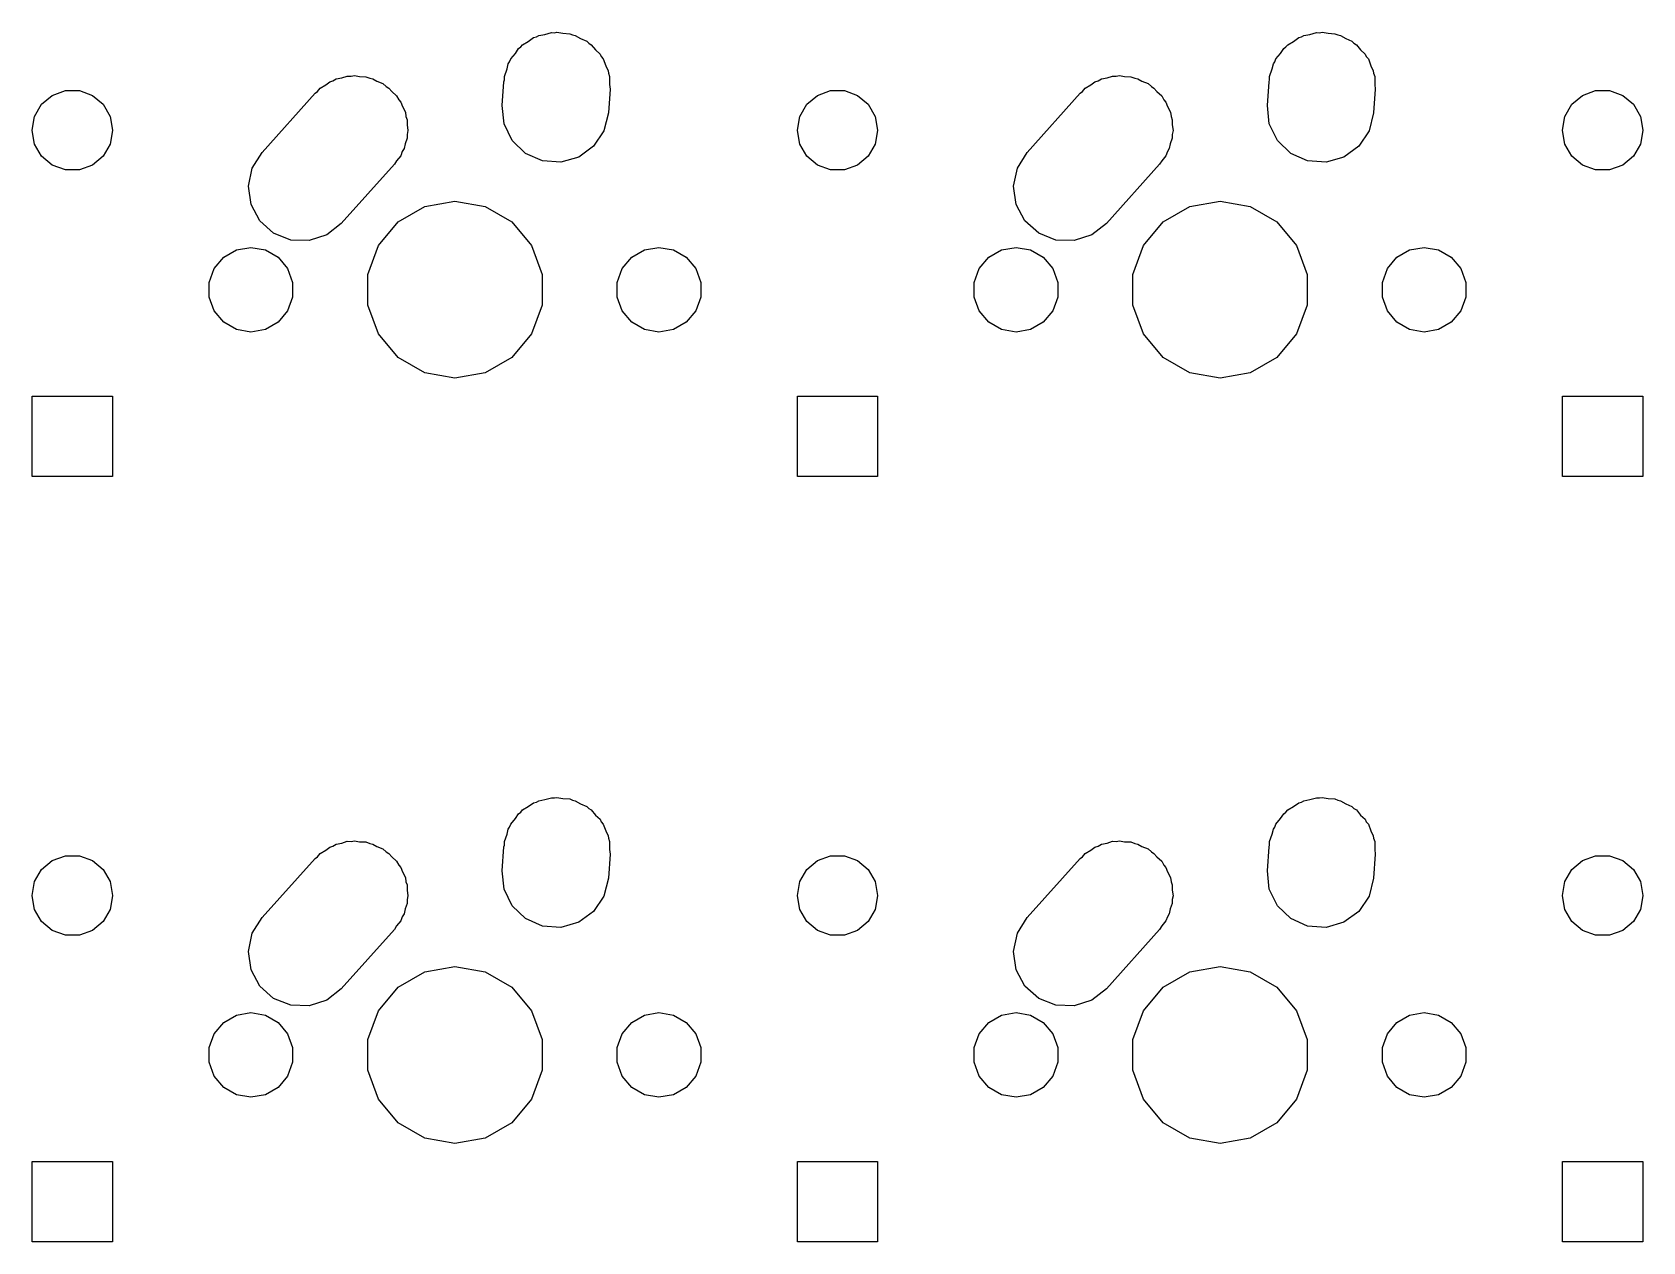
# Model space of a CAD drawing. Extents: x 32 to 254, y -104 to -31.
# Drawn here: x 160.93 to 201.03, y -99.9 to -69.79 of the extents above; entities that cross this region are included whole.
import ezdxf

# ---------------------------------------------------------------- set-up
doc = ezdxf.new("R2010")
doc.units = 0
doc.header["$MEASUREMENT"] = 0
doc.layers.add('BLACK', color=7, linetype='CONTINUOUS')

msp = doc.modelspace()

# ---------------------------------------------------------------- linework, layer by layer
at = {"layer": 'Black'}
for p, q in [((173.036, -70.1943), (173.089, -70.1561)), ((173.089, -70.1561), (173.135, -70.1011)), ((173.135, -70.1011), (173.277, -70.0191)), ((173.277, -70.0191), (173.408, -69.9235)), ((173.408, -69.9235), (173.477, -69.9038)), ((173.477, -69.9038), (173.535, -69.8702)), ((173.535, -69.8702), (173.687, -69.8434)), ((173.687, -69.8434), (173.851, -69.7962)), ((173.851, -69.7962), (173.925, -69.8014)), ((173.925, -69.8014), (173.99, -69.7899)), ((173.99, -69.7899), (174.138, -69.8161)), ((174.138, -69.8161), (174.31, -69.8279)), ((174.31, -69.8279), (174.379, -69.8584)), ((174.379, -69.8584), (174.445, -69.8702)), ((174.445, -69.8702), (174.578, -69.9471)), ((174.578, -69.9471), (174.73, -70.0147)), ((174.73, -70.0147), (174.783, -70.0652)), ((174.783, -70.0652), (174.845, -70.1011)), ((174.845, -70.1011), (174.95, -70.2268)), ((192.086, -70.1943), (192.139, -70.1561)), ((192.139, -70.1561), (192.185, -70.1011)), ((192.185, -70.1011), (192.327, -70.0191)), ((192.327, -70.0191), (192.458, -69.9235)), ((192.458, -69.9235), (192.527, -69.9038)), ((192.527, -69.9038), (192.585, -69.8702)), ((192.585, -69.8702), (192.737, -69.8434)), ((192.737, -69.8434), (192.901, -69.7962)), ((192.901, -69.7962), (192.975, -69.8014)), ((192.975, -69.8014), (193.04, -69.7899)), ((193.04, -69.7899), (193.188, -69.8161)), ((193.188, -69.8161), (193.36, -69.8279)), ((193.36, -69.8279), (193.429, -69.8584)), ((193.429, -69.8584), (193.495, -69.8702)), ((193.495, -69.8702), (193.628, -69.9471)), ((193.628, -69.9471), (193.78, -70.0147)), ((193.78, -70.0147), (193.833, -70.0652)), ((193.833, -70.0652), (193.895, -70.1011)), ((193.895, -70.1011), (194, -70.2268)), ((172.779, -70.5761), (172.811, -70.5289)), ((172.811, -70.5289), (172.838, -70.455)), ((172.838, -70.455), (172.954, -70.3173)), ((172.954, -70.3173), (173.036, -70.1943)), ((174.95, -70.2268), (175.062, -70.334)), ((175.062, -70.334), (175.091, -70.3947)), ((175.091, -70.3947), (175.142, -70.455)), ((175.142, -70.455), (175.203, -70.6238)), ((191.829, -70.5761), (191.861, -70.5289)), ((191.861, -70.5289), (191.888, -70.455)), ((191.888, -70.455), (192.004, -70.3173)), ((192.004, -70.3173), (192.086, -70.1943)), ((194, -70.2268), (194.112, -70.334)), ((194.112, -70.334), (194.141, -70.3947)), ((194.141, -70.3947), (194.192, -70.455)), ((194.192, -70.455), (194.253, -70.6238)), ((168.411, -70.9988), (168.495, -70.9502)), ((168.495, -70.9502), (168.635, -70.9254)), ((168.635, -70.9254), (168.769, -70.8817)), ((168.769, -70.8817), (168.865, -70.8849)), ((168.865, -70.8849), (168.95, -70.8699)), ((168.95, -70.8699), (169.074, -70.8918)), ((169.074, -70.8918), (169.229, -70.8969)), ((169.229, -70.8969), (169.328, -70.9365)), ((169.328, -70.9365), (169.405, -70.9502)), ((169.405, -70.9502), (169.504, -71.0076)), ((172.669, -71.0227), (172.68, -70.976)), ((172.68, -70.889), (172.748, -70.7022)), ((172.68, -70.976), (172.68, -70.889)), ((172.748, -70.7022), (172.779, -70.5761)), ((175.203, -70.6238), (175.264, -70.7474)), ((175.264, -70.7474), (175.27, -70.8073)), ((175.27, -70.8073), (175.3, -70.889)), ((175.3, -70.889), (175.3, -71.0878)), ((187.461, -70.9988), (187.545, -70.9502)), ((187.545, -70.9502), (187.685, -70.9254)), ((187.685, -70.9254), (187.819, -70.8817)), ((187.819, -70.8817), (187.915, -70.8849)), ((187.915, -70.8849), (188, -70.8699)), ((188, -70.8699), (188.124, -70.8918)), ((188.124, -70.8918), (188.279, -70.8969)), ((188.279, -70.8969), (188.378, -70.9365)), ((188.378, -70.9365), (188.455, -70.9502)), ((188.455, -70.9502), (188.554, -71.0076)), ((191.719, -71.0227), (191.73, -70.976)), ((191.73, -70.889), (191.798, -70.7022)), ((191.73, -70.976), (191.73, -70.889)), ((191.798, -70.7022), (191.829, -70.5761)), ((194.253, -70.6238), (194.314, -70.7474)), ((194.314, -70.7474), (194.32, -70.8073)), ((194.32, -70.8073), (194.35, -70.889)), ((194.35, -70.889), (194.35, -71.0878)), ((161.159, -71.5846), (161.425, -71.3614)), ((161.425, -71.3614), (161.751, -71.2426)), ((161.751, -71.2426), (162.099, -71.2426)), ((162.099, -71.2426), (162.425, -71.3614)), ((162.425, -71.3614), (162.691, -71.5846)), ((166.648, -72.7817), (167.97, -71.3086)), ((167.97, -71.3086), (168.024, -71.2663)), ((168.024, -71.2663), (168.095, -71.1811)), ((168.095, -71.1811), (168.236, -71.0997)), ((168.236, -71.0997), (168.332, -71.0246)), ((168.332, -71.0246), (168.411, -70.9988)), ((169.504, -71.0076), (169.656, -71.0686)), ((169.656, -71.0686), (169.739, -71.1432)), ((169.739, -71.1432), (169.805, -71.1811)), ((169.805, -71.1811), (169.876, -71.2662)), ((169.876, -71.2662), (169.999, -71.3759)), ((169.999, -71.3759), (170.051, -71.4749)), ((172.628, -71.615), (172.669, -71.0227)), ((175.312, -71.205), (175.271, -71.7973)), ((175.3, -71.0878), (175.312, -71.205)), ((180.209, -71.5846), (180.475, -71.3614)), ((180.475, -71.3614), (180.801, -71.2426)), ((180.801, -71.2426), (181.149, -71.2426)), ((181.149, -71.2426), (181.475, -71.3614)), ((181.475, -71.3614), (181.741, -71.5846)), ((185.698, -72.7817), (187.02, -71.3086)), ((187.02, -71.3086), (187.074, -71.2663)), ((187.074, -71.2663), (187.145, -71.1811)), ((187.145, -71.1811), (187.286, -71.0997)), ((187.286, -71.0997), (187.382, -71.0246)), ((187.382, -71.0246), (187.461, -70.9988)), ((188.554, -71.0076), (188.706, -71.0686)), ((188.706, -71.0686), (188.789, -71.1432)), ((188.789, -71.1432), (188.855, -71.1811)), ((188.855, -71.1811), (188.926, -71.2662)), ((188.926, -71.2662), (189.049, -71.3759)), ((189.049, -71.3759), (189.101, -71.4749)), ((191.678, -71.615), (191.719, -71.0227)), ((194.362, -71.205), (194.321, -71.7973)), ((194.35, -71.0878), (194.362, -71.205)), ((199.259, -71.5846), (199.525, -71.3614)), ((199.525, -71.3614), (199.851, -71.2426)), ((199.851, -71.2426), (200.199, -71.2426)), ((200.199, -71.2426), (200.525, -71.3614)), ((200.525, -71.3614), (200.791, -71.5846)), ((160.985, -71.8854), (161.159, -71.5846)), ((162.691, -71.5846), (162.865, -71.8854)), ((170.051, -71.4749), (170.102, -71.535)), ((170.102, -71.535), (170.141, -71.6429)), ((170.141, -71.6429), (170.215, -71.7818)), ((172.676, -72.0726), (172.628, -71.615)), ((180.035, -71.8854), (180.209, -71.5846)), ((181.741, -71.5846), (181.915, -71.8854)), ((189.101, -71.4749), (189.152, -71.535)), ((189.152, -71.535), (189.191, -71.6429)), ((189.191, -71.6429), (189.265, -71.7818)), ((191.726, -72.0726), (191.678, -71.615)), ((199.085, -71.8854), (199.259, -71.5846)), ((200.791, -71.5846), (200.965, -71.8854)), ((160.925, -72.2274), (160.985, -71.8854)), ((162.865, -71.8854), (162.925, -72.2274)), ((170.215, -71.7818), (170.23, -71.8883)), ((170.23, -71.8883), (170.26, -71.969)), ((170.26, -71.969), (170.26, -72.0947)), ((170.26, -72.0947), (170.28, -72.2374)), ((172.878, -72.486), (172.676, -72.0726)), ((175.271, -71.7973), (175.161, -72.2439)), ((179.975, -72.2274), (180.035, -71.8854)), ((181.915, -71.8854), (181.975, -72.2274)), ((189.265, -71.7818), (189.28, -71.8883)), ((189.28, -71.8883), (189.31, -71.969)), ((189.31, -71.969), (189.31, -72.0947)), ((189.31, -72.0947), (189.33, -72.2374)), ((191.928, -72.486), (191.726, -72.0726)), ((194.321, -71.7973), (194.211, -72.2439)), ((199.025, -72.2274), (199.085, -71.8854)), ((200.965, -71.8854), (201.025, -72.2274)), ((160.925, -72.2351), (160.925, -72.2274)), ((160.985, -72.5771), (160.925, -72.2351)), ((161.159, -72.8779), (160.985, -72.5771)), ((162.865, -72.5771), (162.691, -72.8779)), ((162.925, -72.2351), (162.865, -72.5771)), ((162.925, -72.2274), (162.925, -72.2351)), ((170.211, -72.5647), (170.185, -72.6877)), ((170.26, -72.431), (170.211, -72.5647)), ((170.28, -72.2374), (170.26, -72.3337)), ((170.26, -72.3337), (170.26, -72.431)), ((173.21, -72.8053), (172.878, -72.486)), ((175.161, -72.2439), (174.904, -72.6257)), ((179.975, -72.2351), (179.975, -72.2274)), ((180.035, -72.5771), (179.975, -72.2351)), ((180.209, -72.8779), (180.035, -72.5771)), ((181.915, -72.5771), (181.741, -72.8779)), ((181.975, -72.2351), (181.915, -72.5771)), ((181.975, -72.2274), (181.975, -72.2351)), ((189.261, -72.5647), (189.235, -72.6877)), ((189.31, -72.431), (189.261, -72.5647)), ((189.33, -72.2374), (189.31, -72.3337)), ((189.31, -72.3337), (189.31, -72.431)), ((192.26, -72.8053), (191.928, -72.486)), ((194.211, -72.2439), (193.954, -72.6257)), ((199.025, -72.2351), (199.025, -72.2274)), ((199.085, -72.5771), (199.025, -72.2351)), ((199.259, -72.8779), (199.085, -72.5771)), ((200.965, -72.5771), (200.791, -72.8779)), ((201.025, -72.2351), (200.965, -72.5771)), ((201.025, -72.2274), (201.025, -72.2351)), ((161.425, -73.1011), (161.159, -72.8779)), ((162.691, -72.8779), (162.425, -73.1011)), ((166.405, -73.1723), (166.648, -72.7817)), ((170.102, -72.865), (169.997, -72.9897)), ((170.14, -72.7605), (170.102, -72.865)), ((170.185, -72.6877), (170.14, -72.7605)), ((173.63, -72.9921), (173.21, -72.8053)), ((174.532, -72.8965), (174.089, -73.0238)), ((174.904, -72.6257), (174.532, -72.8965)), ((180.475, -73.1011), (180.209, -72.8779)), ((181.741, -72.8779), (181.475, -73.1011)), ((185.455, -73.1723), (185.698, -72.7817)), ((189.152, -72.865), (189.047, -72.9897)), ((189.19, -72.7605), (189.152, -72.865)), ((189.235, -72.6877), (189.19, -72.7605)), ((192.68, -72.9921), (192.26, -72.8053)), ((193.582, -72.8965), (193.139, -73.0238)), ((193.954, -72.6257), (193.582, -72.8965)), ((199.525, -73.1011), (199.259, -72.8779)), ((200.791, -72.8779), (200.525, -73.1011)), ((161.751, -73.2199), (161.425, -73.1011)), ((162.099, -73.2199), (161.751, -73.2199)), ((162.425, -73.1011), (162.099, -73.2199)), ((166.31, -73.6226), (166.405, -73.1723)), ((169.942, -73.0783), (168.62, -74.5514)), ((169.997, -72.9897), (169.942, -73.0783)), ((174.089, -73.0238), (173.63, -72.9921)), ((180.801, -73.2199), (180.475, -73.1011)), ((181.149, -73.2199), (180.801, -73.2199)), ((181.475, -73.1011), (181.149, -73.2199)), ((185.36, -73.6226), (185.455, -73.1723)), ((188.992, -73.0783), (187.67, -74.5514)), ((189.047, -72.9897), (188.992, -73.0783)), ((193.139, -73.0238), (192.68, -72.9921)), ((199.851, -73.2199), (199.525, -73.1011)), ((200.199, -73.2199), (199.851, -73.2199)), ((200.525, -73.1011), (200.199, -73.2199)), ((166.375, -74.0782), (166.31, -73.6226)), ((185.425, -74.0782), (185.36, -73.6226)), ((166.591, -74.4841), (166.375, -74.0782)), ((170.034, -74.513), (170.697, -74.1305)), ((170.697, -74.1305), (171.45, -73.9977)), ((171.45, -73.9977), (172.203, -74.1305)), ((172.203, -74.1305), (172.866, -74.513)), ((185.641, -74.4841), (185.425, -74.0782)), ((189.084, -74.513), (189.747, -74.1305)), ((189.747, -74.1305), (190.5, -73.9977)), ((190.5, -73.9977), (191.253, -74.1305)), ((191.253, -74.1305), (191.916, -74.513)), ((166.934, -74.7914), (166.591, -74.4841)), ((168.62, -74.5514), (168.258, -74.8354)), ((169.543, -75.0989), (170.034, -74.513)), ((172.866, -74.513), (173.357, -75.0989)), ((185.984, -74.7914), (185.641, -74.4841)), ((187.67, -74.5514), (187.308, -74.8354)), ((188.593, -75.0989), (189.084, -74.513)), ((191.916, -74.513), (192.407, -75.0989)), ((167.361, -74.9631), (166.934, -74.7914)), ((167.821, -74.9783), (167.361, -74.9631)), ((168.258, -74.8354), (167.821, -74.9783)), ((186.411, -74.9631), (185.984, -74.7914)), ((186.871, -74.9783), (186.411, -74.9631)), ((187.308, -74.8354), (186.871, -74.9783)), ((165.692, -75.3919), (166.009, -75.2087)), ((166.009, -75.2087), (166.37, -75.1451)), ((166.37, -75.1451), (166.731, -75.2087)), ((166.731, -75.2087), (167.048, -75.3919)), ((169.281, -75.8176), (169.543, -75.0989)), ((173.357, -75.0989), (173.619, -75.8176)), ((175.852, -75.3919), (176.169, -75.2087)), ((176.169, -75.2087), (176.53, -75.1451)), ((176.53, -75.1451), (176.891, -75.2087)), ((176.891, -75.2087), (177.208, -75.3919)), ((184.742, -75.3919), (185.059, -75.2087)), ((185.059, -75.2087), (185.42, -75.1451)), ((185.42, -75.1451), (185.781, -75.2087)), ((185.781, -75.2087), (186.098, -75.3919)), ((188.331, -75.8176), (188.593, -75.0989)), ((192.407, -75.0989), (192.669, -75.8176)), ((194.902, -75.3919), (195.219, -75.2087)), ((195.219, -75.2087), (195.58, -75.1451)), ((195.58, -75.1451), (195.941, -75.2087)), ((195.941, -75.2087), (196.258, -75.3919)), ((165.331, -76.0168), (165.456, -75.6725)), ((165.456, -75.6725), (165.692, -75.3919)), ((167.048, -75.3919), (167.284, -75.6725)), ((167.284, -75.6725), (167.409, -76.0168)), ((175.491, -76.0168), (175.616, -75.6725)), ((175.616, -75.6725), (175.852, -75.3919)), ((177.208, -75.3919), (177.444, -75.6725)), ((177.444, -75.6725), (177.569, -76.0168)), ((184.381, -76.0168), (184.506, -75.6725)), ((184.506, -75.6725), (184.742, -75.3919)), ((186.098, -75.3919), (186.334, -75.6725)), ((186.334, -75.6725), (186.459, -76.0168)), ((194.541, -76.0168), (194.666, -75.6725)), ((194.666, -75.6725), (194.902, -75.3919)), ((196.258, -75.3919), (196.494, -75.6725)), ((196.494, -75.6725), (196.619, -76.0168)), ((165.331, -76.3832), (165.331, -76.0168)), ((167.409, -76.0168), (167.409, -76.3832)), ((169.281, -76.5824), (169.281, -75.8176)), ((173.619, -75.8176), (173.619, -76.5824)), ((175.491, -76.3832), (175.491, -76.0168)), ((177.569, -76.0168), (177.569, -76.3832)), ((184.381, -76.3832), (184.381, -76.0168)), ((186.459, -76.0168), (186.459, -76.3832)), ((188.331, -76.5824), (188.331, -75.8176)), ((192.669, -75.8176), (192.669, -76.5824)), ((194.541, -76.3832), (194.541, -76.0168)), ((196.619, -76.0168), (196.619, -76.3832)), ((165.456, -76.7275), (165.331, -76.3832)), ((167.409, -76.3832), (167.284, -76.7275)), ((169.543, -77.3011), (169.281, -76.5824)), ((173.619, -76.5824), (173.357, -77.3011)), ((175.616, -76.7275), (175.491, -76.3832)), ((177.569, -76.3832), (177.444, -76.7275)), ((184.506, -76.7275), (184.381, -76.3832)), ((186.459, -76.3832), (186.334, -76.7275)), ((188.593, -77.3011), (188.331, -76.5824)), ((192.669, -76.5824), (192.407, -77.3011)), ((194.666, -76.7275), (194.541, -76.3832)), ((196.619, -76.3832), (196.494, -76.7275)), ((165.692, -77.0081), (165.456, -76.7275)), ((167.284, -76.7275), (167.048, -77.0081)), ((175.852, -77.0081), (175.616, -76.7275)), ((177.444, -76.7275), (177.208, -77.0081)), ((184.742, -77.0081), (184.506, -76.7275)), ((186.334, -76.7275), (186.098, -77.0081)), ((194.902, -77.0081), (194.666, -76.7275)), ((196.494, -76.7275), (196.258, -77.0081)), ((166.009, -77.1913), (165.692, -77.0081)), ((166.37, -77.2549), (166.009, -77.1913)), ((166.731, -77.1913), (166.37, -77.2549)), ((167.048, -77.0081), (166.731, -77.1913)), ((170.034, -77.887), (169.543, -77.3011)), ((173.357, -77.3011), (172.866, -77.887)), ((176.169, -77.1913), (175.852, -77.0081)), ((176.53, -77.2549), (176.169, -77.1913)), ((176.891, -77.1913), (176.53, -77.2549)), ((177.208, -77.0081), (176.891, -77.1913)), ((185.059, -77.1913), (184.742, -77.0081)), ((185.42, -77.2549), (185.059, -77.1913)), ((185.781, -77.1913), (185.42, -77.2549)), ((186.098, -77.0081), (185.781, -77.1913)), ((189.084, -77.887), (188.593, -77.3011)), ((192.407, -77.3011), (191.916, -77.887)), ((195.219, -77.1913), (194.902, -77.0081)), ((195.58, -77.2549), (195.219, -77.1913)), ((195.941, -77.1913), (195.58, -77.2549)), ((196.258, -77.0081), (195.941, -77.1913)), ((170.697, -78.2695), (170.034, -77.887)), ((172.866, -77.887), (172.203, -78.2695)), ((189.747, -78.2695), (189.084, -77.887)), ((191.916, -77.887), (191.253, -78.2695)), ((171.45, -78.4023), (170.697, -78.2695)), ((172.203, -78.2695), (171.45, -78.4023)), ((190.5, -78.4023), (189.747, -78.2695)), ((191.253, -78.2695), (190.5, -78.4023)), ((160.925, -80.8512), (160.925, -78.8512)), ((160.925, -78.8512), (162.925, -78.8512)), ((162.925, -78.8512), (162.925, -80.8512)), ((179.975, -80.8512), (179.975, -78.8512)), ((179.975, -78.8512), (181.975, -78.8512)), ((181.975, -78.8512), (181.975, -80.8512)), ((199.025, -80.8512), (199.025, -78.8512)), ((199.025, -78.8512), (201.025, -78.8512)), ((201.025, -78.8512), (201.025, -80.8512)), ((162.925, -80.8512), (160.925, -80.8512)), ((181.975, -80.8512), (179.975, -80.8512)), ((201.025, -80.8512), (199.025, -80.8512)), ((173.277, -89.0691), (173.408, -88.9735)), ((173.408, -88.9735), (173.477, -88.9538)), ((173.477, -88.9538), (173.535, -88.9202)), ((173.535, -88.9202), (173.687, -88.8934)), ((173.687, -88.8934), (173.851, -88.8462)), ((173.851, -88.8462), (173.925, -88.8514)), ((173.925, -88.8514), (173.99, -88.8399)), ((173.99, -88.8399), (174.138, -88.8661)), ((174.138, -88.8661), (174.31, -88.8779)), ((174.31, -88.8779), (174.379, -88.9085)), ((174.379, -88.9085), (174.445, -88.9202)), ((174.445, -88.9202), (174.578, -88.9971)), ((174.578, -88.9971), (174.73, -89.0647)), ((192.327, -89.0691), (192.458, -88.9735)), ((192.458, -88.9735), (192.527, -88.9538)), ((192.527, -88.9538), (192.585, -88.9202)), ((192.585, -88.9202), (192.737, -88.8934)), ((192.737, -88.8934), (192.901, -88.8462)), ((192.901, -88.8462), (192.975, -88.8514)), ((192.975, -88.8514), (193.04, -88.8399)), ((193.04, -88.8399), (193.188, -88.8661)), ((193.188, -88.8661), (193.36, -88.8779)), ((193.36, -88.8779), (193.429, -88.9085)), ((193.429, -88.9085), (193.495, -88.9202)), ((193.495, -88.9202), (193.628, -88.9971)), ((193.628, -88.9971), (193.78, -89.0647)), ((172.838, -89.505), (172.954, -89.3673)), ((172.954, -89.3673), (173.036, -89.2443)), ((173.036, -89.2443), (173.089, -89.2061)), ((173.089, -89.2061), (173.135, -89.1511)), ((173.135, -89.1511), (173.277, -89.0691)), ((174.73, -89.0647), (174.783, -89.1152)), ((174.783, -89.1152), (174.845, -89.1511)), ((174.845, -89.1511), (174.95, -89.2768)), ((174.95, -89.2768), (175.062, -89.384)), ((175.062, -89.384), (175.091, -89.4447)), ((191.888, -89.505), (192.004, -89.3673)), ((192.004, -89.3673), (192.086, -89.2443)), ((192.086, -89.2443), (192.139, -89.2061)), ((192.139, -89.2061), (192.185, -89.1511)), ((192.185, -89.1511), (192.327, -89.0691)), ((193.78, -89.0647), (193.833, -89.1152)), ((193.833, -89.1152), (193.895, -89.1511)), ((193.895, -89.1511), (194, -89.2768)), ((194, -89.2768), (194.112, -89.384)), ((194.112, -89.384), (194.141, -89.4447)), ((172.68, -89.939), (172.748, -89.7522)), ((172.748, -89.7522), (172.779, -89.6261)), ((172.779, -89.6261), (172.811, -89.5789)), ((172.811, -89.5789), (172.838, -89.505)), ((175.091, -89.4447), (175.142, -89.505)), ((175.142, -89.505), (175.203, -89.6738)), ((175.203, -89.6738), (175.264, -89.7974)), ((175.264, -89.7974), (175.27, -89.8573)), ((191.73, -89.939), (191.798, -89.7522)), ((191.798, -89.7522), (191.829, -89.6261)), ((191.829, -89.6261), (191.861, -89.5789)), ((191.861, -89.5789), (191.888, -89.505)), ((194.141, -89.4447), (194.192, -89.505)), ((194.192, -89.505), (194.253, -89.6738)), ((194.253, -89.6738), (194.314, -89.7974)), ((194.314, -89.7974), (194.32, -89.8573)), ((168.095, -90.2311), (168.236, -90.1497)), ((168.236, -90.1497), (168.332, -90.0746)), ((168.332, -90.0746), (168.411, -90.0488)), ((168.411, -90.0488), (168.495, -90.0002)), ((168.495, -90.0002), (168.635, -89.9754)), ((168.635, -89.9754), (168.769, -89.9317)), ((168.769, -89.9317), (168.865, -89.9349)), ((168.865, -89.9349), (168.95, -89.9199)), ((168.95, -89.9199), (169.074, -89.9418)), ((169.074, -89.9418), (169.229, -89.9469)), ((169.229, -89.9469), (169.328, -89.9865)), ((169.328, -89.9865), (169.405, -90.0002)), ((169.405, -90.0002), (169.504, -90.0576)), ((169.504, -90.0576), (169.656, -90.1186)), ((169.656, -90.1186), (169.739, -90.1932)), ((169.739, -90.1932), (169.805, -90.2311)), ((172.628, -90.665), (172.669, -90.0727)), ((172.669, -90.0727), (172.68, -90.026)), ((172.68, -90.026), (172.68, -89.939)), ((175.27, -89.8573), (175.3, -89.939)), ((175.3, -89.939), (175.3, -90.1378)), ((175.3, -90.1378), (175.312, -90.255)), ((187.145, -90.2311), (187.286, -90.1497)), ((187.286, -90.1497), (187.382, -90.0746)), ((187.382, -90.0746), (187.461, -90.0488)), ((187.461, -90.0488), (187.545, -90.0002)), ((187.545, -90.0002), (187.685, -89.9754)), ((187.685, -89.9754), (187.819, -89.9317)), ((187.819, -89.9317), (187.915, -89.9349)), ((187.915, -89.9349), (188, -89.9199)), ((188, -89.9199), (188.124, -89.9418)), ((188.124, -89.9418), (188.279, -89.9469)), ((188.279, -89.9469), (188.378, -89.9865)), ((188.378, -89.9865), (188.455, -90.0002)), ((188.455, -90.0002), (188.554, -90.0576)), ((188.554, -90.0576), (188.706, -90.1186)), ((188.706, -90.1186), (188.789, -90.1932)), ((188.789, -90.1932), (188.855, -90.2311)), ((191.678, -90.665), (191.719, -90.0727)), ((191.719, -90.0727), (191.73, -90.026)), ((191.73, -90.026), (191.73, -89.939)), ((194.32, -89.8573), (194.35, -89.939)), ((194.35, -89.939), (194.35, -90.1378)), ((194.35, -90.1378), (194.362, -90.255)), ((161.159, -90.6346), (161.425, -90.4114)), ((161.425, -90.4114), (161.751, -90.2926)), ((161.751, -90.2926), (162.099, -90.2926)), ((162.099, -90.2926), (162.425, -90.4114)), ((162.425, -90.4114), (162.691, -90.6346)), ((166.648, -91.8317), (167.97, -90.3586)), ((167.97, -90.3586), (168.024, -90.3163)), ((168.024, -90.3163), (168.095, -90.2311)), ((169.805, -90.2311), (169.876, -90.3162)), ((169.876, -90.3162), (169.999, -90.4259)), ((169.999, -90.4259), (170.051, -90.5249)), ((170.051, -90.5249), (170.102, -90.585)), ((170.102, -90.585), (170.141, -90.6929)), ((175.312, -90.255), (175.271, -90.8473)), ((180.209, -90.6346), (180.475, -90.4114)), ((180.475, -90.4114), (180.801, -90.2926)), ((180.801, -90.2926), (181.149, -90.2926)), ((181.149, -90.2926), (181.475, -90.4114)), ((181.475, -90.4114), (181.741, -90.6346)), ((185.698, -91.8317), (187.02, -90.3586)), ((187.02, -90.3586), (187.074, -90.3163)), ((187.074, -90.3163), (187.145, -90.2311)), ((188.855, -90.2311), (188.926, -90.3162)), ((188.926, -90.3162), (189.049, -90.4259)), ((189.049, -90.4259), (189.101, -90.5249)), ((189.101, -90.5249), (189.152, -90.585)), ((189.152, -90.585), (189.191, -90.6929)), ((194.362, -90.255), (194.321, -90.8473)), ((199.259, -90.6346), (199.525, -90.4114)), ((199.525, -90.4114), (199.851, -90.2926)), ((199.851, -90.2926), (200.199, -90.2926)), ((200.199, -90.2926), (200.525, -90.4114)), ((200.525, -90.4114), (200.791, -90.6346)), ((160.925, -91.2774), (160.985, -90.9354)), ((160.985, -90.9354), (161.159, -90.6346)), ((162.691, -90.6346), (162.865, -90.9354)), ((162.865, -90.9354), (162.925, -91.2774)), ((170.141, -90.6929), (170.215, -90.8318)), ((170.215, -90.8318), (170.23, -90.9383)), ((170.23, -90.9383), (170.26, -91.019)), ((170.26, -91.019), (170.26, -91.1447)), ((172.676, -91.1226), (172.628, -90.665)), ((175.271, -90.8473), (175.161, -91.2939)), ((179.975, -91.2774), (180.035, -90.9354)), ((180.035, -90.9354), (180.209, -90.6346)), ((181.741, -90.6346), (181.915, -90.9354)), ((181.915, -90.9354), (181.975, -91.2774)), ((189.191, -90.6929), (189.265, -90.8318)), ((189.265, -90.8318), (189.28, -90.9383)), ((189.28, -90.9383), (189.31, -91.019)), ((189.31, -91.019), (189.31, -91.1447)), ((191.726, -91.1226), (191.678, -90.665)), ((194.321, -90.8473), (194.211, -91.2939)), ((199.025, -91.2774), (199.085, -90.9354)), ((199.085, -90.9354), (199.259, -90.6346)), ((200.791, -90.6346), (200.965, -90.9354)), ((200.965, -90.9354), (201.025, -91.2774)), ((160.925, -91.2851), (160.925, -91.2774)), ((160.985, -91.6271), (160.925, -91.2851)), ((162.925, -91.2851), (162.865, -91.6271)), ((162.925, -91.2774), (162.925, -91.2851)), ((170.26, -91.1447), (170.28, -91.2874)), ((170.28, -91.2874), (170.26, -91.3837)), ((170.26, -91.3837), (170.26, -91.481)), ((172.878, -91.536), (172.676, -91.1226)), ((175.161, -91.2939), (174.904, -91.6757)), ((179.975, -91.2851), (179.975, -91.2774)), ((180.035, -91.6271), (179.975, -91.2851)), ((181.975, -91.2851), (181.915, -91.6271)), ((181.975, -91.2774), (181.975, -91.2851)), ((189.31, -91.1447), (189.33, -91.2874)), ((189.33, -91.2874), (189.31, -91.3837)), ((189.31, -91.3837), (189.31, -91.481)), ((191.928, -91.536), (191.726, -91.1226)), ((194.211, -91.2939), (193.954, -91.6757)), ((199.025, -91.2851), (199.025, -91.2774)), ((199.085, -91.6271), (199.025, -91.2851)), ((201.025, -91.2851), (200.965, -91.6271)), ((201.025, -91.2774), (201.025, -91.2851)), ((161.159, -91.9279), (160.985, -91.6271)), ((162.865, -91.6271), (162.691, -91.9279)), ((170.14, -91.8105), (170.102, -91.915)), ((170.185, -91.7377), (170.14, -91.8105)), ((170.211, -91.6147), (170.185, -91.7377)), ((170.26, -91.481), (170.211, -91.6147)), ((173.21, -91.8553), (172.878, -91.536)), ((174.904, -91.6757), (174.532, -91.9465)), ((180.209, -91.9279), (180.035, -91.6271)), ((181.915, -91.6271), (181.741, -91.9279)), ((189.19, -91.8105), (189.152, -91.915)), ((189.235, -91.7377), (189.19, -91.8105)), ((189.261, -91.6147), (189.235, -91.7377)), ((189.31, -91.481), (189.261, -91.6147)), ((192.26, -91.8553), (191.928, -91.536)), ((193.954, -91.6757), (193.582, -91.9465)), ((199.259, -91.9279), (199.085, -91.6271)), ((200.965, -91.6271), (200.791, -91.9279)), ((161.425, -92.1511), (161.159, -91.9279)), ((161.751, -92.2699), (161.425, -92.1511)), ((162.425, -92.1511), (162.099, -92.2699)), ((162.691, -91.9279), (162.425, -92.1511)), ((166.31, -92.6726), (166.405, -92.2223)), ((166.405, -92.2223), (166.648, -91.8317)), ((169.942, -92.1283), (168.62, -93.6014)), ((169.997, -92.0397), (169.942, -92.1283)), ((170.102, -91.915), (169.997, -92.0397)), ((173.63, -92.0421), (173.21, -91.8553)), ((174.089, -92.0738), (173.63, -92.0421)), ((174.532, -91.9465), (174.089, -92.0738)), ((180.475, -92.1511), (180.209, -91.9279)), ((180.801, -92.2699), (180.475, -92.1511)), ((181.475, -92.1511), (181.149, -92.2699)), ((181.741, -91.9279), (181.475, -92.1511)), ((185.36, -92.6726), (185.455, -92.2223)), ((185.455, -92.2223), (185.698, -91.8317)), ((188.992, -92.1283), (187.67, -93.6014)), ((189.047, -92.0397), (188.992, -92.1283)), ((189.152, -91.915), (189.047, -92.0397)), ((192.68, -92.0421), (192.26, -91.8553)), ((193.139, -92.0738), (192.68, -92.0421)), ((193.582, -91.9465), (193.139, -92.0738)), ((199.525, -92.1511), (199.259, -91.9279)), ((199.851, -92.2699), (199.525, -92.1511)), ((200.525, -92.1511), (200.199, -92.2699)), ((200.791, -91.9279), (200.525, -92.1511)), ((162.099, -92.2699), (161.751, -92.2699)), ((181.149, -92.2699), (180.801, -92.2699)), ((200.199, -92.2699), (199.851, -92.2699)), ((166.375, -93.1282), (166.31, -92.6726)), ((185.425, -93.1282), (185.36, -92.6726)), ((166.591, -93.5341), (166.375, -93.1282)), ((170.034, -93.563), (170.697, -93.1805)), ((170.697, -93.1805), (171.45, -93.0477)), ((171.45, -93.0477), (172.203, -93.1805)), ((172.203, -93.1805), (172.866, -93.563)), ((185.641, -93.5341), (185.425, -93.1282)), ((189.084, -93.563), (189.747, -93.1805)), ((189.747, -93.1805), (190.5, -93.0477)), ((190.5, -93.0477), (191.253, -93.1805)), ((191.253, -93.1805), (191.916, -93.563)), ((166.934, -93.8414), (166.591, -93.5341)), ((168.62, -93.6014), (168.258, -93.8854)), ((169.543, -94.1489), (170.034, -93.563)), ((172.866, -93.563), (173.357, -94.1489)), ((185.984, -93.8414), (185.641, -93.5341)), ((187.67, -93.6014), (187.308, -93.8854)), ((188.593, -94.1489), (189.084, -93.563)), ((191.916, -93.563), (192.407, -94.1489)), ((166.009, -94.2587), (166.37, -94.1951)), ((166.37, -94.1951), (166.731, -94.2587)), ((167.361, -94.0131), (166.934, -93.8414)), ((167.821, -94.0283), (167.361, -94.0131)), ((168.258, -93.8854), (167.821, -94.0283)), ((169.281, -94.8676), (169.543, -94.1489)), ((173.357, -94.1489), (173.619, -94.8676)), ((176.169, -94.2587), (176.53, -94.1951)), ((176.53, -94.1951), (176.891, -94.2587)), ((185.059, -94.2587), (185.42, -94.1951)), ((185.42, -94.1951), (185.781, -94.2587)), ((186.411, -94.0131), (185.984, -93.8414)), ((186.871, -94.0283), (186.411, -94.0131)), ((187.308, -93.8854), (186.871, -94.0283)), ((188.331, -94.8676), (188.593, -94.1489)), ((192.407, -94.1489), (192.669, -94.8676)), ((195.219, -94.2587), (195.58, -94.1951)), ((195.58, -94.1951), (195.941, -94.2587)), ((165.456, -94.7225), (165.692, -94.4419)), ((165.692, -94.4419), (166.009, -94.2587)), ((166.731, -94.2587), (167.048, -94.4419)), ((167.048, -94.4419), (167.284, -94.7225)), ((175.616, -94.7225), (175.852, -94.4419)), ((175.852, -94.4419), (176.169, -94.2587)), ((176.891, -94.2587), (177.208, -94.4419)), ((177.208, -94.4419), (177.444, -94.7225)), ((184.506, -94.7225), (184.742, -94.4419)), ((184.742, -94.4419), (185.059, -94.2587)), ((185.781, -94.2587), (186.098, -94.4419)), ((186.098, -94.4419), (186.334, -94.7225)), ((194.666, -94.7225), (194.902, -94.4419)), ((194.902, -94.4419), (195.219, -94.2587)), ((195.941, -94.2587), (196.258, -94.4419)), ((196.258, -94.4419), (196.494, -94.7225)), ((165.331, -95.0668), (165.456, -94.7225)), ((167.284, -94.7225), (167.409, -95.0668)), ((169.281, -95.6324), (169.281, -94.8676)), ((173.619, -94.8676), (173.619, -95.6324)), ((175.491, -95.0668), (175.616, -94.7225)), ((177.444, -94.7225), (177.569, -95.0668)), ((184.381, -95.0668), (184.506, -94.7225)), ((186.334, -94.7225), (186.459, -95.0668)), ((188.331, -95.6324), (188.331, -94.8676)), ((192.669, -94.8676), (192.669, -95.6324)), ((194.541, -95.0668), (194.666, -94.7225)), ((196.494, -94.7225), (196.619, -95.0668)), ((165.331, -95.4332), (165.331, -95.0668)), ((165.456, -95.7775), (165.331, -95.4332)), ((167.409, -95.4332), (167.284, -95.7775)), ((167.409, -95.0668), (167.409, -95.4332)), ((175.491, -95.4332), (175.491, -95.0668)), ((175.616, -95.7775), (175.491, -95.4332)), ((177.569, -95.4332), (177.444, -95.7775)), ((177.569, -95.0668), (177.569, -95.4332)), ((184.381, -95.4332), (184.381, -95.0668)), ((184.506, -95.7775), (184.381, -95.4332)), ((186.459, -95.4332), (186.334, -95.7775)), ((186.459, -95.0668), (186.459, -95.4332)), ((194.541, -95.4332), (194.541, -95.0668)), ((194.666, -95.7775), (194.541, -95.4332)), ((196.619, -95.4332), (196.494, -95.7775)), ((196.619, -95.0668), (196.619, -95.4332)), ((165.692, -96.0581), (165.456, -95.7775)), ((167.284, -95.7775), (167.048, -96.0581)), ((169.543, -96.3511), (169.281, -95.6324)), ((173.619, -95.6324), (173.357, -96.3511)), ((175.852, -96.0581), (175.616, -95.7775)), ((177.444, -95.7775), (177.208, -96.0581)), ((184.742, -96.0581), (184.506, -95.7775)), ((186.334, -95.7775), (186.098, -96.0581)), ((188.593, -96.3511), (188.331, -95.6324)), ((192.669, -95.6324), (192.407, -96.3511)), ((194.902, -96.0581), (194.666, -95.7775)), ((196.494, -95.7775), (196.258, -96.0581)), ((166.009, -96.2413), (165.692, -96.0581)), ((167.048, -96.0581), (166.731, -96.2413)), ((176.169, -96.2413), (175.852, -96.0581)), ((177.208, -96.0581), (176.891, -96.2413)), ((185.059, -96.2413), (184.742, -96.0581)), ((186.098, -96.0581), (185.781, -96.2413)), ((195.219, -96.2413), (194.902, -96.0581)), ((196.258, -96.0581), (195.941, -96.2413)), ((166.37, -96.3049), (166.009, -96.2413)), ((166.731, -96.2413), (166.37, -96.3049)), ((170.034, -96.937), (169.543, -96.3511)), ((173.357, -96.3511), (172.866, -96.937)), ((176.53, -96.3049), (176.169, -96.2413)), ((176.891, -96.2413), (176.53, -96.3049)), ((185.42, -96.3049), (185.059, -96.2413)), ((185.781, -96.2413), (185.42, -96.3049)), ((189.084, -96.937), (188.593, -96.3511)), ((192.407, -96.3511), (191.916, -96.937)), ((195.58, -96.3049), (195.219, -96.2413)), ((195.941, -96.2413), (195.58, -96.3049)), ((170.697, -97.3195), (170.034, -96.937)), ((172.866, -96.937), (172.203, -97.3195)), ((189.747, -97.3195), (189.084, -96.937)), ((191.916, -96.937), (191.253, -97.3195)), ((171.45, -97.4523), (170.697, -97.3195)), ((172.203, -97.3195), (171.45, -97.4523)), ((190.5, -97.4523), (189.747, -97.3195)), ((191.253, -97.3195), (190.5, -97.4523)), ((160.925, -99.9012), (160.925, -97.9012)), ((160.925, -97.9012), (162.925, -97.9012)), ((162.925, -97.9012), (162.925, -99.9012)), ((179.975, -99.9012), (179.975, -97.9012)), ((179.975, -97.9012), (181.975, -97.9012)), ((181.975, -97.9012), (181.975, -99.9012)), ((199.025, -99.9012), (199.025, -97.9012)), ((199.025, -97.9012), (201.025, -97.9012)), ((201.025, -97.9012), (201.025, -99.9012)), ((162.925, -99.9012), (160.925, -99.9012)), ((181.975, -99.9012), (179.975, -99.9012)), ((201.025, -99.9012), (199.025, -99.9012))]:
    msp.add_line(p, q, dxfattribs=at)

doc.saveas('drawing.dxf')
